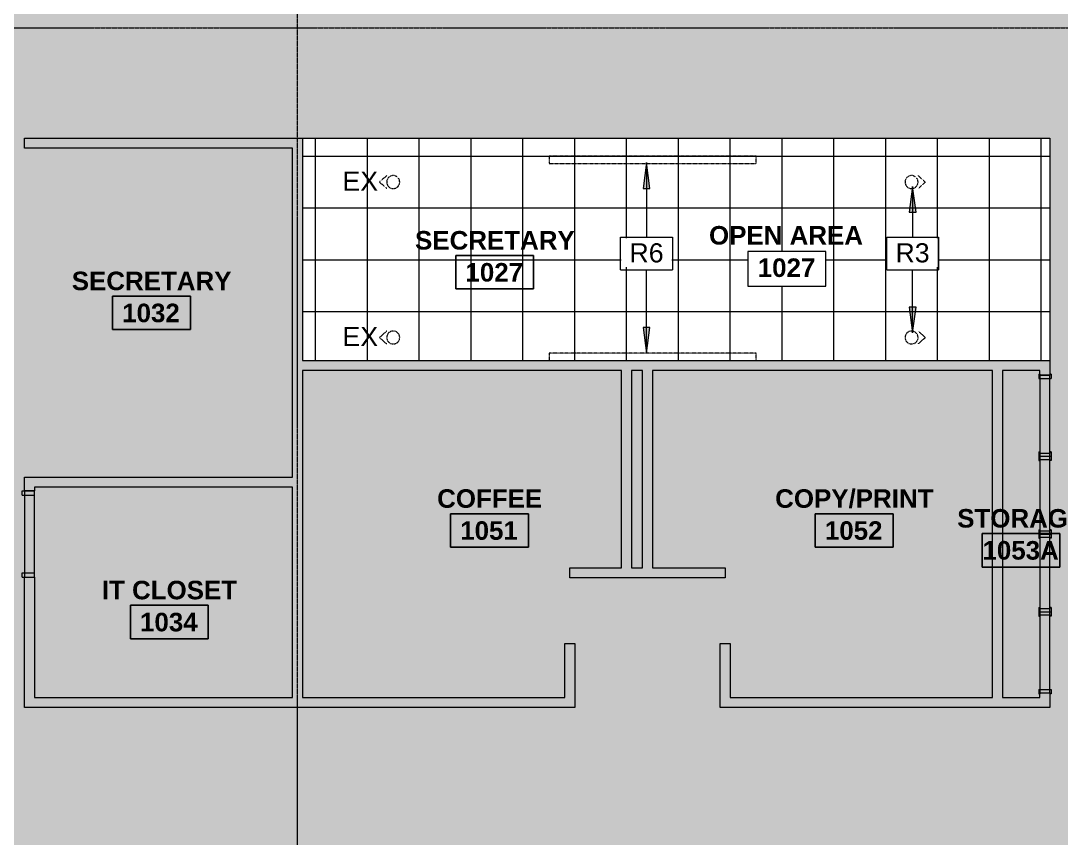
# Model space of a CAD drawing. Header units: inches. Extents: x -203 to 2853, y -968 to 768.
# Drawn here: x 106.6 to 588.3, y 19.4 to 397.9 of the extents above; entities that cross this region are included whole.
import ezdxf

# ---------------------------------------------------------------- set-up
doc = ezdxf.new("R2010")
doc.units = ezdxf.units.IN
doc.header["$MEASUREMENT"] = 0
doc.linetypes.add('Demolished', pattern=[0.1875, 0.125, -0.0625])
doc.linetypes.add('Grid Line 1_2_', pattern=[0.875, 0.5, -0.125, 0.125, -0.125])
for name, color, linetype, lineweight in [('A-ANNO-KEYN', 231, 'Continuous', 9), ('A-AREA-IDEN', 2, 'Continuous', 9), ('A-CLNG', 13, 'Continuous', 13), ('A-CLNG-PATT', 13, 'Continuous', 13), ('A-DETL-GENF', 92, 'Continuous', 9), ('A-DETL-THIN', 151, 'Continuous', 9), ('A-DOOR', 31, 'Continuous', 13), ('A-DOOR-FRAM', 31, 'Continuous', 20), ('A-WALL', 113, 'Continuous', 13), ('A-WALL-PATT', 111, 'Continuous', 13), ('E-LITE-EQPM', 33, 'Continuous', 13), ('E-LITE-EQPM-IDEN', 33, 'Continuous', 9), ('G-ANNO-TEXT', 231, 'Continuous', 9), ('S-GRID', 1, 'Continuous', 9)]:
    doc.layers.add(name, color=color, linetype=linetype, lineweight=lineweight)
doc.styles.add('Arial', font='arial.ttf', dxfattribs={"height": 8.851796})
doc.styles.add('Swis721 Lt BT_B', font='', dxfattribs={"height": 8.583975})
doc.styles.get('Swis721 Lt BT_B').set_extended_font_data('Swis721 Lt BT', bold=True)

# ---------------------------------------------------------------- blocks, each defined once
blk = doc.blocks.new('Single Flush - OTJ_SOLIDFLUSH_ALUM-5493996-LEVEL 10 - DEMO RCP')
at = {"layer": 'A-DOOR-FRAM', "color": 8}
for p, q in [((-20, 3.4375), (-20, -2.3125)), ((-20, 3.4375), (-18, 3.4375)), ((-18, 3.4375), (-18, -2.3125)), ((18.000004, 3.4375), (18.000004, -2.3125)), ((18.000004, 3.4375), (20.000004, 3.4375)), ((20.000004, 3.4375), (20.000004, -2.3125)), ((-20, -2.3125), (-18, -2.3125)), ((18.000004, -2.3125), (20.000004, -2.3125))]:
    blk.add_line(p, q, dxfattribs=at)
blk = doc.blocks.new('Double Flush - Int-F-WDMF-36_ x 84_-5494796-LEVEL 10 - DEMO RCP')
at = {"layer": 'A-DOOR-FRAM', "color": 8}
for p, q in [((-20, 2.8125), (-18, 2.8125)), ((-20, 2.8125), (-20, 2.3125)), ((-20, 2.3125), (-19.5, 2.3125)), ((-19.5, -2.3125), (-19.5, 2.3125)), ((-18, -2.8125), (-18, 2.8125)), ((18.000004, -2.8125), (18.000004, 2.8125)), ((18.000004, 2.8125), (20.000004, 2.8125)), ((19.500004, 2.3125), (20.000004, 2.3125)), ((19.500004, -2.3125), (19.500004, 2.3125)), ((20.000004, 2.8125), (20.000004, 2.3125)), ((-20, -2.3125), (-19.5, -2.3125)), ((-20, -2.8125), (-20, -2.3125)), ((-20, -2.8125), (-18, -2.8125)), ((18.000004, -2.8125), (20.000004, -2.8125)), ((19.500004, -2.3125), (20.000004, -2.3125)), ((20.000004, -2.8125), (20.000004, -2.3125))]:
    blk.add_line(p, q, dxfattribs=at)
blk = doc.blocks.new('L-Recessed Circular - Wall Washer - 6_-5346382-LEVEL 10 - DEMO RCP')
at = {"layer": 'E-LITE-EQPM', "color": 7, "linetype": 'Demolished', "lineweight": 9}
for p in [(-3, -3), (3, -3)]:
    blk.add_line(p, (0, -6.38), dxfattribs=at)
for start, end in [(360, 180), (180, 360)]:
    blk.add_arc((0, 0), 3, start, end, dxfattribs=at)
blk = doc.blocks.new('a-light Accolade D5 - Recessed - Ceiling or Wall - 8_-0_-5087651-LEVEL 10 - DEMO RCP')
at = {"layer": 'E-LITE-EQPM', "color": 7, "linetype": 'Demolished', "lineweight": 9}
for p, q in [((-47.88, -2.33), (-47.88, 1.06)), ((-47.88, 1.06), (47.93, 1.06)), ((47.93, 1.06), (47.93, -2.33)), ((47.93, -2.33), (-47.88, -2.33))]:
    blk.add_line(p, q, dxfattribs=at)
blk = doc.blocks.new('a-light Accolade D5 - Recessed - Ceiling or Wall - 8_-0_-V23-LEVEL 10 - DEMO RCP')
at = {"layer": 'E-LITE-EQPM', "color": 7, "linetype": 'Demolished', "lineweight": 9}
for p, q in [((-47.88, -2.33), (-47.88, 1.06)), ((47.93, 1.06), (47.93, -2.33)), ((47.93, -2.33), (-47.88, -2.33))]:
    blk.add_line(p, q, dxfattribs=at)
blk = doc.blocks.new('Room Tag - Room Name and Number-3379422-LEVEL 10 - DEMO RCP')
at = {"layer": 'A-AREA-IDEN'}
for p, q in [((-0.1881, -0.1636), (-0.1881, -0.0018)), ((-0.1881, -0.0018), (0.1869, -0.0018)), ((0.1869, -0.0018), (-0.1881, -0.0018)), ((-0.1881, -0.0018), (-0.1881, -0.1636)), ((0.1869, -0.0018), (0.1869, -0.1636)), ((0.1869, -0.1636), (0.1869, -0.0018)), ((0.1869, -0.1636), (-0.1881, -0.1636)), ((-0.1881, -0.1636), (0.1869, -0.1636))]:
    blk.add_line(p, q, dxfattribs=at)
blk = doc.blocks.new('Keynote Tag - Keynote Number - Boxed-135510-LEVEL 10 - DEMO RCP')
at = {"layer": 'A-ANNO-KEYN'}
for p, q in [((-0.125, -0.0792), (-0.125, 0.0781)), ((-0.125, 0.0781), (0.125, 0.0781)), ((0.125, 0.0781), (0.125, -0.0792)), ((-0.125, -0.0792), (0.125, -0.0792))]:
    blk.add_line(p, q, dxfattribs=at)

msp = doc.modelspace()

# ---------------------------------------------------------------- hatches: boundary and pattern name
at = {"layer": 'A-ANNO-KEYN'}
for points in [[(396.29, 332.35), (394.71, 320.35), (397.87, 320.35)], [(519.47, 321.26), (517.89, 309.26), (521.05, 309.26)], [(519.47, 253.37), (521.05, 265.37), (517.89, 265.37)], [(396.29, 243.98), (397.87, 255.98), (394.71, 255.98)]]:
    msp.add_hatch(color=256, dxfattribs=at).paths.add_polyline_path(points, flags=0)
at = {"layer": 'A-CLNG-PATT', "linetype": 'Demolished'}
h = msp.add_hatch(dxfattribs=at)
h.set_pattern_fill('FP_5', color=135, style=0, pattern_type=2)
h.set_pattern_definition([(180, (482.983, 287.275), (3e-15, 24), []), (90, (482.983, 287.275), (24, -1e-15), [])])
h.paths.add_polyline_path([(237.61, 240.59), (583.05, 240.59), (583.05, 343.59), (237.05, 343.59), (237.05, 240.59), (237.48, 240.59)], flags=0)
h.paths.add_polyline_path([(278.98, 248.27), (278.21, 248.38), (277.48, 248.68), (276.86, 249.15), (276.39, 249.77), (276.09, 250.5), (275.98, 251.27), (276.09, 252.05), (276.39, 252.77), (276.86, 253.4), (277.48, 253.87), (278.21, 254.17), (278.98, 254.27), (279.76, 254.17), (280.48, 253.87), (281.1, 253.4), (281.58, 252.77), (281.88, 252.05), (281.98, 251.27), (281.88, 250.5), (281.58, 249.77), (281.1, 249.15), (280.48, 248.68), (279.76, 248.38)], flags=0)
h.paths.add_polyline_path([(518.98, 248.27), (518.21, 248.38), (517.48, 248.68), (516.86, 249.15), (516.39, 249.77), (516.09, 250.5), (515.98, 251.27), (516.09, 252.05), (516.39, 252.77), (516.94, 253.45), (517.48, 253.87), (518.21, 254.17), (518.98, 254.27), (519.76, 254.17), (520.48, 253.87), (521.1, 253.4), (521.58, 252.77), (521.88, 252.05), (521.98, 251.27), (521.88, 250.5), (521.58, 249.77), (521.1, 249.15), (520.48, 248.68), (519.76, 248.38)], flags=0)
h.paths.add_polyline_path([(479.22, 275.06), (443.22, 275.06), (443.22, 291.06), (479.22, 291.06)], flags=0)
h.paths.add_polyline_path([(278.98, 320.27), (278.21, 320.38), (277.48, 320.68), (276.86, 321.15), (276.39, 321.77), (276.09, 322.5), (275.98, 323.27), (276.09, 324.05), (276.39, 324.77), (276.86, 325.4), (277.48, 325.87), (278.21, 326.17), (278.98, 326.27), (279.76, 326.17), (280.48, 325.87), (281.1, 325.4), (281.58, 324.77), (281.88, 324.05), (281.98, 323.27), (281.88, 322.5), (281.58, 321.77), (281.1, 321.15), (280.48, 320.68), (279.76, 320.38)], flags=0)
h.paths.add_polyline_path([(518.98, 320.27), (518.21, 320.38), (517.48, 320.68), (516.86, 321.15), (516.39, 321.77), (516.09, 322.5), (515.98, 323.27), (516.09, 324.05), (516.39, 324.77), (516.94, 325.45), (517.48, 325.87), (518.21, 326.17), (518.98, 326.27), (519.76, 326.17), (520.48, 325.87), (521.1, 325.4), (521.58, 324.77), (521.88, 324.05), (521.98, 323.27), (521.88, 322.5), (521.58, 321.77), (521.1, 321.15), (520.48, 320.68), (519.76, 320.38)], flags=0)
at = {"layer": 'A-DETL-GENF'}
h = msp.add_hatch(color=9, dxfattribs=at)
h.paths.add_polyline_path([(660.98, -433.44), (660.98, -433.94), (656.69, -433.94), (656.69, -433.44)], flags=0)
h.paths.add_polyline_path([(131.76, -847.99), (290.55, -780.58), (225.58, -627.57), (209.01, -634.6), (202.64, -619.58), (206.9, -617.78), (211.46, -628.54), (296.14, -592.58), (297.95, -596.84), (229.84, -625.76), (294.8, -778.77), (401.29, -733.56), (336.32, -580.55), (334.77, -581.21), (332.96, -576.95), (428.69, -536.31), (430.5, -540.56), (340.58, -578.74), (405.55, -731.76), (515.31, -685.15), (511.69, -685.15), (511.69, -619.4), (491.89, -619.4), (491.89, -612.4), (492.01, -612.4), (492.01, -532.94), (471.73, -532.94), (471.73, -523.06), (467.32, -524.93), (465.51, -520.68), (471.73, -518.03), (471.73, -508.94), (495.73, -508.94), (495.73, -510.53), (499.51, -510.53), (499.51, -516.53), (499.01, -516.53), (499.01, -612.4), (658.19, -612.4), (718.26, -586.9), (718.26, -516.53), (539.51, -516.53), (539.51, -510.53), (555.67, -510.53), (555.67, -394.75), (560.67, -394.75), (560.67, -437.31), (560.17, -437.31), (560.17, -441.94), (560.67, -441.94), (560.67, -498.09), (619.48, -498.09), (619.48, -477.94), (626.48, -477.94), (626.48, -500.46), (758.11, -500.46), (758.11, -433.94), (754.23, -433.94), (754.23, -433.44), (758.11, -433.44), (758.11, -376.94), (697.48, -376.94), (697.48, -433.44), (721.73, -433.44), (721.73, -433.94), (693.48, -433.94), (693.48, -433.44), (696.98, -433.43), (696.98, -376.94), (661.48, -376.94), (661.48, -433.44), (660.98, -433.44), (660.98, -376.94), (625.46, -376.94), (625.46, -433.44), (624.19, -433.44), (624.19, -433.94), (625.46, -433.94), (625.46, -441.94), (600.17, -441.94), (600.17, -437.31), (620.83, -437.31), (620.83, -304.37), (601.17, -304.37), (601.17, -299.75), (634.61, -299.75), (634.61, -356.95), (665.48, -356.95), (665.48, -344.95), (665.98, -344.95), (665.98, -356.95), (696.98, -356.95), (696.98, -299.95), (699.23, -299.95), (699.23, -300.45), (697.48, -300.45), (697.48, -356.95), (733.48, -356.95), (733.48, -300.45), (731.73, -300.45), (731.73, -299.95), (757.71, -299.95), (757.71, -300.45), (733.98, -300.45), (733.98, -356.95), (794.21, -356.95), (794.21, -300.45), (790.21, -300.45), (790.21, -299.95), (794.21, -299.95), (794.21, -230.99), (634.98, -230.99), (634.98, -254.99), (560.67, -254.98), (560.67, -299.75), (561.17, -299.75), (561.17, -304.37), (560.67, -304.37), (560.67, -346.75), (555.67, -346.75), (555.67, -249.98), (575.84, -249.98), (575.84, -200.84), (587.09, -200.84), (587.09, -243.74), (630.36, -243.74), (630.36, -224.99), (674.86, -224.99), (674.86, -160.84), (555.74, -160.84), (555.74, 0.66), (596.73, 0.66), (596.73, -16.34), (638.73, -16.34), (638.73, 0.66), (700.73, 0.66), (700.73, -16.34), (742.73, -16.34), (742.73, 0.66), (804.73, 0.66), (804.73, -16.34), (846.73, -16.34), (846.73, 0.66), (908.73, 0.66), (908.73, -16.34), (950.73, -16.34), (950.73, 0.66), (993.73, 0.66), (993.73, -121.74), (988.73, -121.74), (988.73, -121.34), (980.11, -121.34), (980.11, -122.59), (769.74, -122.59), (769.74, -217.72), (962.61, -217.72), (962.61, -199.94), (988.73, -199.94), (988.73, -161.74), (993.73, -161.74), (993.73, -227.33), (967.61, -227.33), (967.61, -227.44), (962.61, -227.44), (962.61, -224.72), (800.21, -224.72), (800.21, -303.86), (962.61, -303.86), (962.61, -267.44), (967.61, -267.44), (967.61, -426.91), (1012.73, -426.91), (1012.73, -431.54), (967.61, -431.54), (967.61, -457.44), (946.48, -457.44), (946.48, -308.86), (800.21, -308.86), (800.21, -362.95), (764.11, -362.95), (764.11, -516.53), (744.73, -516.53), (744.73, -520.1), (942.73, -520.1), (942.73, -524.65), (1492.42, -524.65), (1492.42, -327.97), (1377.05, -327.97), (1377.05, -349.65), (1369.05, -349.65), (1369.05, -82.65), (1372.42, -82.65), (1372.42, -36.97), (1360.73, -36.97), (1360.73, -32.34), (1369.05, -32.34), (1369.05, 0.66), (1377.05, 0.66), (1377.05, -3.97), (1492.42, -3.97), (1492.42, -323.34), (1497.05, -323.34), (1497.05, -372.91), (1498.73, -372.91), (1498.73, -377.54), (1497.05, -377.54), (1497.05, -524.65), (1723.7, -524.65), (1723.7, -257.17), (1557.05, -257.17), (1557.05, -261.86), (1552.42, -261.86), (1552.42, -247.86), (1557.05, -247.86), (1557.05, -252.54), (1723.7, -252.54), (1723.7, -137.33), (1557.05, -137.33), (1557.05, -207.86), (1552.42, -207.86), (1552.42, -70.86), (1557.05, -70.86), (1557.05, -132.71), (1723.7, -132.71), (1723.7, -17.58), (1582.73, -17.58), (1582.73, -29.34), (1557.05, -29.34), (1557.05, -30.86), (1552.42, -30.86), (1552.42, 61.14), (1557.05, 61.14), (1557.05, -1.34), (1582.73, -1.34), (1582.73, -12.96), (1723.7, -12.96), (1723.7, 102.67), (1557.05, 102.67), (1557.05, 101.14), (1552.42, 101.14), (1552.42, 109.14), (1557.05, 109.14), (1557.05, 107.29), (1723.7, 107.29), (1723.7, 222.67), (1557.05, 222.67), (1557.05, 149.14), (1552.42, 149.14), (1552.42, 228.98), (1557.05, 228.98), (1557.05, 227.29), (1723.7, 227.29), (1723.7, 284.95), (1723.3, 284.95), (1723.3, 338.96), (1557.05, 338.96), (1557.05, 268.98), (1552.42, 268.98), (1552.42, 343.59), (1723.3, 343.59), (1723.3, 351.59), (1732.42, 351.59), (1732.42, 355.59), (1737.05, 355.59), (1737.05, 351.59), (1910.23, 351.59), (1910.23, 580.43), (1737.05, 580.43), (1737.05, 395.59), (1732.42, 395.59), (1732.42, 418.96), (1666.05, 418.96), (1666.05, 402.34), (1598.73, 402.34), (1598.73, 406.96), (1661.42, 406.96), (1661.42, 423.59), (1732.42, 423.59), (1732.42, 580.43), (1377.05, 580.43), (1377.05, 406.96), (1378.73, 406.96), (1378.73, 402.34), (1298.73, 402.34), (1298.73, 406.96), (1372.42, 406.96), (1372.42, 580.43), (1077.05, 580.43), (1077.05, 406.96), (1210.73, 406.96), (1210.73, 402.34), (1077.05, 402.34), (1077.05, 82.27), (1072.42, 82.27), (1072.42, 103.96), (1071.73, 103.96), (1071.73, 108.59), (1072.42, 108.59), (1072.42, 580.43), (777.05, 580.43), (777.05, 558.51), (772.42, 558.51), (772.42, 580.43), (417.05, 580.43), (417.05, 406.96), (418.71, 406.96), (418.71, 402.34), (410.71, 402.34), (410.71, 406.96), (412.42, 406.96), (412.42, 580.43), (237.05, 580.43), (237.05, 577.15), (246.73, 577.15), (246.73, 553.15), (237.05, 553.15), (237.05, 406.96), (238.73, 406.96), (238.73, 402.34), (230.73, 402.34), (230.73, 406.96), (232.42, 406.96), (232.42, 553.15), (222.73, 553.15), (222.73, 577.15), (232.42, 577.15), (232.42, 580.43), (-120.35, 580.43), (-120.35, 406.96), (52.42, 406.96), (52.42, 423.59), (59.67, 423.59), (59.67, 418.96), (57.05, 418.96), (57.05, 328.65), (52.42, 328.65), (52.42, 402.34), (-120.35, 402.34), (-120.35, 286.96), (52.42, 286.96), (52.42, 288.65), (57.05, 288.65), (57.05, 280.65), (52.42, 280.65), (52.42, 282.34), (-120.35, 282.34), (-120.35, 166.96), (52.42, 166.96), (52.42, 240.65), (57.05, 240.65), (57.05, 160.65), (52.42, 160.65), (52.42, 162.34), (-120.35, 162.34), (-120.35, 0.55), (-80.76, 0.55), (-80.76, -13.04), (52.42, -13.04), (52.42, 120.65), (57.05, 120.65), (57.05, -19.35), (52.42, -19.35), (52.42, -17.66), (-80.76, -17.66), (-80.76, -30.95), (-120.35, -30.95), (-120.35, -193.04), (52.42, -193.04), (52.42, -59.35), (57.05, -59.35), (57.05, -218.77), (71.25, -252.22), (66.99, -254.03), (52.42, -219.71), (52.42, -197.66), (-120.35, -197.66), (-120.35, -254.17), (-75.11, -360.73), (83.67, -293.32), (82.62, -290.84), (86.88, -289.04), (141.98, -418.82), (137.73, -420.63), (85.48, -297.58), (-73.3, -364.99), (-4.77, -526.42), (-2.44, -525.43), (-6.07, -516.89), (16.02, -507.51), (19.65, -516.05), (154.02, -459), (153.36, -457.45), (157.61, -455.64), (160.74, -463.01), (156.48, -464.81), (155.82, -463.26), (21.46, -520.31), (25.4, -529.6), (3.31, -538.98), (-0.64, -529.69), (-2.96, -530.67), (42.33, -637.33), (201.11, -569.92), (172.12, -501.63), (176.37, -499.83), (207.17, -572.37), (190.6, -579.41), (191.26, -580.96), (187.01, -582.77), (186.35, -581.21), (44.13, -641.59), (122.76, -826.78)], flags=0)
h.paths.add_polyline_path([(225.76, -805.76), (216.38, -783.67), (238.47, -774.29), (247.85, -796.38), (237.61, -800.73)], flags=0)
h.paths.add_polyline_path([(446.67, -711.97), (437.29, -689.88), (459.38, -680.5), (468.76, -702.59), (455.33, -708.29)], flags=0)
h.paths.add_polyline_path([(516.31, -684.73), (892.28, -525.1), (744.73, -525.1), (744.73, -532.94), (725.26, -532.94), (725.26, -561.42), (744.73, -561.42), (744.73, -585.42), (725.26, -585.42), (725.26, -591.53), (659.62, -619.4), (590.81, -619.4), (590.81, -647.06), (516.73, -647.06), (516.73, -643.56), (587.31, -643.56), (587.31, -619.4), (516.31, -619.4), (516.31, -647.06)], flags=0)
h.paths.add_polyline_path([(263.4, -548.5), (261.59, -544.24), (291.35, -531.61), (277.14, -498.12), (247.38, -510.76), (245.57, -506.5), (352.39, -461.15), (223.35, -157.22), (122.76, -207.49), (115.71, -190.88), (115.71, -31.65), (108.25, -31.65), (108.25, 0.75), (112.87, 0.75), (112.87, -27.03), (206.42, -27.03), (206.42, 0.59), (264.73, 0.59), (264.73, -4.04), (263.05, -4.04), (263.05, -31.65), (237.61, -31.65), (237.61, -149.24), (370.42, -149.24), (370.42, -4.04), (304.73, -4.04), (304.73, 0.59), (498.05, 0.59), (498.05, -98.13), (493.42, -98.13), (493.42, -4.04), (375.05, -4.04), (375.05, -149.24), (493.42, -149.24), (493.42, -138.13), (498.05, -138.13), (498.05, -157.13), (493.42, -157.13), (493.42, -153.87), (432.05, -153.87), (432.05, -196.81), (493.42, -196.81), (493.42, -196.13), (498.05, -196.13), (498.05, -296.13), (493.42, -296.13), (493.42, -229.44), (466.42, -229.44), (466.42, -201.44), (306.4, -201.44), (306.4, -153.87), (237.61, -153.87), (237.61, -178.97), (305.05, -337.81), (493.42, -337.81), (493.42, -336.13), (498.05, -336.13), (498.05, -448.88), (416.5, -483.5), (414.7, -479.24), (493.42, -445.81), (493.42, -342.44), (307.01, -342.44), (372.67, -497.08), (377.88, -494.87), (379.69, -499.13), (370.22, -503.15), (358.5, -475.53), (285.69, -506.44), (297.42, -534.06), (275.03, -543.56)], flags=0)
h.paths.add_polyline_path([(259.11, -532.49), (249.74, -510.4), (271.83, -501.02), (281.21, -523.11), (261.59, -531.44)], flags=0)
h.paths.add_polyline_path([(1566.73, -523.31), (1542.73, -523.31), (1542.73, -499.31), (1566.73, -499.31)], flags=0)
h.paths.add_polyline_path([(1243.36, -523.31), (1242.73, -523.31), (1242.73, -499.31), (1266.73, -499.31), (1266.73, -523.31), (1266.09, -523.31)], flags=0)
h.paths.add_polyline_path([(967.94, -523.31), (943.94, -523.31), (943.94, -499.31), (967.94, -499.31)], flags=0)
h.paths.add_polyline_path([(758.11, -510.53), (758.11, -505.09), (560.67, -505.09), (560.67, -510.53), (720.73, -510.53), (720.73, -508.94), (744.73, -508.94), (744.73, -510.53), (751.63, -510.53)], flags=0)
h.paths.add_polyline_path([(283.88, -502.19), (356.69, -471.28), (354.2, -465.41), (281.39, -496.32), (282.16, -498.12)], flags=0)
h.paths.add_polyline_path([(960.43, -452.44), (962.61, -452.44), (962.61, -308.86), (951.48, -308.86), (951.48, -452.44)], flags=0)
h.paths.add_polyline_path([(1059.05, -445.65), (1054.42, -445.65), (1054.42, -431.54), (1052.73, -431.54), (1052.73, -426.91), (1054.42, -426.91), (1054.42, 0.66), (1107.05, 0.66), (1107.05, -3.97), (1104.86, -3.97), (1104.86, -32.34), (1224.24, -32.34), (1224.24, -3.97), (1222.05, -3.97), (1222.05, 0.66), (1280.86, 0.66), (1280.86, -32.34), (1320.73, -32.34), (1320.73, -36.97), (1059.05, -36.97), (1059.05, -431.54)], flags=0)
h.paths.add_polyline_path([(1566.73, -377.54), (1538.73, -377.54), (1538.73, -372.91), (1552.42, -372.91), (1552.42, -301.86), (1557.05, -301.86), (1557.05, -372.91), (1723.3, -372.91), (1723.3, -377.54), (1658.35, -377.54)], flags=0)
h.paths.add_polyline_path([(660.98, -370.94), (758.11, -370.94), (758.11, -362.95), (625.46, -362.95), (625.46, -370.94), (626.09, -370.94)], flags=0)
h.paths.add_polyline_path([(631.11, -356.95), (631.11, -304.37), (625.46, -304.37), (625.46, -356.95)], flags=0)
h.paths.add_polyline_path([(739.49, -224.99), (766.24, -224.99), (766.24, -205.94), (679.48, -205.94), (679.48, -224.99), (682.19, -224.99)], flags=0)
h.paths.add_polyline_path([(769.74, -224.99), (794.21, -224.99), (794.21, -224.72), (769.74, -224.72)], flags=0)
h.paths.add_polyline_path([(471.73, -224.81), (471.73, -201.44), (471.05, -201.44), (471.05, -224.81)], flags=0)
h.paths.add_polyline_path([(968.13, -222.33), (968.13, -204.94), (967.61, -204.94), (967.61, -222.33)], flags=0)
h.paths.add_polyline_path([(679.48, -201.31), (766.24, -201.31), (766.24, -119.34), (679.48, -119.34), (679.48, -160.84)], flags=0)
h.paths.add_polyline_path([(319.39, -196.81), (427.42, -196.81), (427.42, -153.87), (311.03, -153.87), (311.03, -196.81)], flags=0)
h.paths.add_polyline_path([(232.98, -168.07), (232.98, -157.44), (229.16, -159.07), (230.44, -162.08)], flags=0)
h.paths.add_polyline_path([(668.23, -146.84), (668.23, -111.34), (771.73, -111.34), (771.73, -24.34), (569.74, -24.34), (569.74, -146.84), (584.67, -146.84)], flags=0)
h.paths.add_polyline_path([(776.36, -111.34), (979.73, -111.34), (979.73, -24.34), (776.36, -24.34), (776.36, -92.83)], flags=0)
h.paths.add_polyline_path([(1228.86, -32.34), (1276.24, -32.34), (1276.24, -3.97), (1268.73, -3.97), (1268.73, -29.34), (1240.73, -29.34), (1240.73, -3.97), (1228.86, -3.97), (1228.86, -29.34)], flags=0)
h.paths.add_polyline_path([(1100.24, -32.34), (1100.24, -3.97), (1059.05, -3.97), (1059.05, -32.34), (1087.42, -32.34)], flags=0)
h.paths.add_polyline_path([(-93.75, -27.45), (-84.26, -27.45), (-84.26, -27.34), (-117.75, -27.34), (-117.75, -17.66), (-120.35, -17.66), (-120.35, -27.45), (-117.75, -27.45)], flags=0)
h.paths.add_polyline_path([(248.73, -27.03), (258.42, -27.03), (258.42, -4.04), (248.73, -4.04), (248.73, -19.18)], flags=0)
h.paths.add_polyline_path([(211.05, -27.03), (220.73, -27.03), (220.73, -4.04), (211.05, -4.04)], flags=0)
h.paths.add_polyline_path([(-117.75, -13.04), (-117.75, -2.95), (-120.35, -2.95), (-120.35, -13.04)], flags=0)
h.paths.add_polyline_path([(807.05, 78.27), (802.42, 78.27), (802.42, 94.02), (777.05, 94.02), (777.05, 82.27), (772.42, 82.27), (772.39, 107.15), (726.05, 107.15), (726.05, 111.77), (725.8, 111.77), (725.8, 294.15), (726.05, 294.15), (726.05, 307.59), (772.42, 307.59), (772.42, 518.51), (777.05, 518.51), (777.05, 94.52), (802.42, 94.52), (802.42, 108.59), (807.05, 108.59), (807.05, 84.59), (994.42, 84.59), (994.42, 108.59), (999.73, 108.59), (999.73, 103.96), (999.05, 103.96), (999.05, 79.96), (807.05, 79.96)], flags=0)
h.paths.add_polyline_path([(1163.05, 79.96), (1134.73, 79.96), (1134.73, 84.59), (1158.42, 84.59), (1158.42, 191.96), (1132.42, 191.96), (1132.42, 343.59), (1137.05, 343.59), (1137.05, 222.59), (1377.05, 222.59), (1377.05, 339.84), (1496.61, 339.84), (1496.61, 186.59), (1497.05, 186.59), (1497.05, 180.27), (1492.42, 180.27), (1492.42, 181.96), (1377.05, 181.96), (1377.05, 84.59), (1492.42, 84.59), (1492.42, 140.27), (1497.05, 140.27), (1497.05, 79.96), (1262.24, 79.96), (1262.24, 109.59), (1266.86, 109.59), (1266.86, 84.59), (1363.42, 84.59), (1363.42, 182.84), (1338.73, 182.84), (1338.73, 186.59), (1372.42, 186.59), (1372.42, 217.96), (1266.73, 217.96), (1266.73, 193.59), (1262.11, 193.59), (1262.11, 217.96), (1163.05, 217.96), (1163.05, 109.59), (1186.8, 109.59), (1186.8, 104.96), (1185.36, 104.96), (1185.36, 84.59), (1226.24, 84.59), (1226.24, 104.96), (1225.8, 104.96), (1225.8, 109.59), (1230.86, 109.59), (1230.86, 79.96), (1180.74, 79.96)], flags=0)
h.paths.add_polyline_path([(237.61, 79.96), (108.25, 79.96), (108.25, 140.27), (112.87, 140.27), (112.87, 84.59), (232.42, 84.59), (232.42, 181.96), (112.87, 181.96), (112.87, 180.27), (108.25, 180.27), (108.25, 186.59), (232.42, 186.59), (232.42, 338.96), (108.25, 338.96), (108.25, 343.59), (583.05, 343.59), (583.05, 233.77), (578.42, 233.77), (578.42, 235.96), (561.05, 235.96), (561.05, 84.59), (578.42, 84.59), (578.42, 86.77), (583.05, 86.77), (583.05, 79.96), (430.42, 79.96), (430.42, 109.59), (435.05, 109.59), (435.05, 84.59), (556.42, 84.59), (556.42, 235.96), (399.05, 235.96), (399.05, 144.59), (432.73, 144.59), (432.73, 139.96), (360.73, 139.96), (360.73, 144.59), (384.73, 144.59), (384.73, 235.96), (237.05, 235.96), (237.05, 84.59), (358.42, 84.59), (358.42, 109.59), (363.05, 109.59), (363.05, 79.96), (275.03, 79.96)], flags=0)
h.paths.add_polyline_path([(1164.45, 84.59), (1180.74, 84.59), (1180.74, 104.96), (1163.05, 104.96), (1163.05, 84.59)], flags=0)
h.paths.add_polyline_path([(1372.42, 84.59), (1372.42, 182.84), (1368.05, 182.84), (1368.05, 84.59)], flags=0)
h.paths.add_polyline_path([(662.54, 107.15), (648.73, 107.15), (648.73, 294.15), (665.3, 294.15), (665.3, 289.52), (667.05, 289.52), (667.05, 107.15), (665.3, 107.15)], flags=0)
h.paths.add_polyline_path([(730.67, 111.77), (769.11, 111.77), (769.11, 289.52), (730.67, 289.52), (730.67, 165.44)], flags=0)
h.paths.add_polyline_path([(653.36, 111.77), (661.8, 111.77), (661.8, 135.77), (662.42, 135.77), (662.42, 289.52), (653.36, 289.52), (653.36, 174.21)], flags=0)
h.paths.add_polyline_path([(389.36, 144.59), (394.42, 144.59), (394.42, 235.96), (389.36, 235.96), (389.36, 145.48)], flags=0)
h.paths.add_polyline_path([(1158.42, 196.59), (1158.42, 217.96), (1137.05, 217.96), (1137.05, 196.59), (1158.16, 196.59)], flags=0)
h.paths.add_polyline_path([(730.67, 294.15), (772.42, 294.15), (772.42, 302.96), (730.67, 302.96), (730.67, 299.43)], flags=0)
h.paths.add_polyline_path([(1513.6, 402.34), (1418.73, 402.34), (1418.73, 406.96), (1552.42, 406.96), (1552.42, 548.65), (1557.05, 548.65), (1557.05, 406.96), (1558.73, 406.96), (1558.73, 402.34), (1515.55, 402.34)], flags=0)
h.paths.add_polyline_path([(1258.73, 402.34), (1250.73, 402.34), (1250.73, 406.96), (1252.42, 406.96), (1252.42, 548.65), (1257.05, 548.65), (1257.05, 406.96), (1258.73, 406.96)], flags=0)
h.paths.add_polyline_path([(623.67, 402.34), (458.71, 402.34), (458.71, 406.96), (607.42, 406.96), (607.42, 548.65), (612.05, 548.65), (612.05, 406.96), (623.67, 406.96)], flags=0)
h.paths.add_polyline_path([(278.98, 402.34), (278.73, 402.34), (278.73, 406.96), (370.71, 406.96), (370.71, 402.34), (279.76, 402.34)], flags=0)
h.paths.add_polyline_path([(128.29, 402.34), (101.36, 402.34), (101.36, 418.96), (99.67, 418.96), (99.67, 423.59), (101.36, 423.59), (101.36, 548.65), (105.98, 548.65), (105.98, 406.96), (190.73, 406.96), (190.73, 402.34), (131.09, 402.34)], flags=0)
h.paths.add_polyline_path([(1542.73, 514.85), (1542.73, 577.15), (1566.73, 577.15), (1566.73, 553.15), (1542.73, 553.15)], flags=0)
h.paths.add_polyline_path([(1266.73, 553.15), (1242.73, 553.15), (1242.73, 577.15), (1266.73, 577.15)], flags=0)
h.paths.add_polyline_path([(957.05, 553.15), (942.73, 553.15), (942.73, 577.15), (966.73, 577.15), (966.73, 553.15)], flags=0)
h.paths.add_polyline_path([(607.42, 553.15), (596.73, 553.15), (596.73, 577.15), (620.73, 577.15), (620.73, 553.15), (612.05, 553.15)], flags=0)
h.paths.add_polyline_path([(-34.62, 553.15), (-39.27, 553.15), (-39.27, 577.15), (-15.27, 577.15), (-15.27, 553.15)], flags=0)
at = {"layer": 'A-WALL-PATT', "lineweight": 9}
for points in [[(232.42, 338.96), (232.42, 343.59), (108.25, 343.59), (108.25, 338.96), (120.21, 338.96)], [(237.05, 84.59), (237.05, 343.59), (232.42, 343.59), (232.42, 84.59)], [(237.05, 235.96), (583.05, 235.96), (583.05, 240.59), (237.05, 240.59)], [(384.73, 144.59), (389.36, 144.59), (389.36, 235.96), (384.73, 235.96), (384.73, 188.67)], [(394.42, 144.59), (399.05, 144.59), (399.05, 235.96), (394.42, 235.96), (394.42, 188.67)], [(556.42, 84.59), (561.05, 84.59), (561.05, 235.96), (556.42, 235.96), (556.42, 188.67)], [(108.25, 181.96), (232.42, 181.96), (232.42, 186.59), (108.25, 186.59)], [(432.73, 139.96), (432.73, 144.59), (360.73, 144.59), (360.73, 139.96), (430.42, 139.96)], [(358.42, 79.96), (363.05, 79.96), (363.05, 109.59), (358.42, 109.59), (358.42, 84.59)], [(432.73, 84.59), (435.05, 84.59), (435.05, 109.59), (430.42, 109.59), (430.42, 84.59)], [(275.03, 79.96), (358.42, 79.96), (358.42, 84.59), (108.25, 84.59), (108.25, 79.96), (237.05, 79.96)], [(561.05, 79.96), (578.42, 79.96), (578.42, 84.59), (430.42, 84.59), (430.42, 79.96), (556.42, 79.96)]]:
    msp.add_hatch(color=7, dxfattribs=at).paths.add_polyline_path(points, flags=0)
h = msp.add_hatch(color=7, dxfattribs=at)
h.paths.add_polyline_path([(583.05, 79.96), (583.05, 86.77), (578.42, 86.77), (578.42, 79.96)], flags=0)
h.paths.add_polyline_path([(578.42, 233.77), (583.05, 233.77), (583.05, 235.96), (578.42, 235.96)], flags=0)
h = msp.add_hatch(color=7, dxfattribs=at)
h.paths.add_polyline_path([(112.87, 84.59), (112.87, 140.27), (108.25, 140.27), (108.25, 84.59)], flags=0)
h.paths.add_polyline_path([(108.25, 180.27), (112.87, 180.27), (112.87, 181.96), (108.25, 181.96)], flags=0)

# ---------------------------------------------------------------- linework, layer by layer
at = {"layer": 'A-ANNO-KEYN'}
for p, q in [((396.29, 332.35), (394.71, 320.35)), ((397.87, 320.35), (396.29, 332.35)), ((396.29, 332.35), (396.29, 297.71)), ((394.71, 320.35), (397.87, 320.35)), ((519.47, 321.26), (517.89, 309.26)), ((521.05, 309.26), (519.47, 321.26)), ((519.47, 321.26), (519.47, 297.71)), ((517.89, 309.26), (521.05, 309.26)), ((521.05, 265.37), (517.89, 265.37)), ((517.89, 265.37), (519.47, 253.37)), ((519.47, 253.37), (521.05, 265.37)), ((397.87, 255.98), (394.71, 255.98)), ((394.71, 255.98), (396.29, 243.98)), ((396.29, 243.98), (397.87, 255.98))]:
    msp.add_line(p, q, dxfattribs=at)
at = {"layer": 'A-CLNG', "color": 7, "linetype": 'Demolished', "lineweight": 9}
for p, q in [((237.05, 343.59), (583.05, 343.59)), ((583.05, 343.59), (583.05, 240.59))]:
    msp.add_line(p, q, dxfattribs=at)
for centre, start, end in [((278.98, 323.27), 90, 270), ((278.98, 323.27), 270, 90), ((278.98, 251.27), 90, 270), ((278.98, 251.27), 270, 90)]:
    msp.add_arc(centre, 3, start, end, dxfattribs=at)
at = {"layer": 'A-DETL-THIN'}
for p, q in [((237.05, 343.59), (583.05, 343.59)), ((583.05, 343.59), (583.05, 240.59)), ((479.22, 291.06), (443.22, 291.06)), ((443.22, 291.06), (443.22, 275.06)), ((479.22, 275.06), (479.22, 291.06)), ((443.22, 275.06), (479.22, 275.06))]:
    msp.add_line(p, q, dxfattribs=at)
at = {"layer": 'A-WALL', "color": 8, "lineweight": 20}
for p, q in [((108.25, 343.59), (237.05, 343.59)), ((108.25, 338.96), (108.25, 343.59)), ((237.05, 343.59), (237.05, 240.59)), ((232.42, 338.96), (108.25, 338.96)), ((232.42, 186.59), (232.42, 338.96)), ((237.05, 240.59), (583.05, 240.59)), ((583.05, 240.59), (583.05, 233.77)), ((237.05, 235.96), (237.05, 84.59)), ((384.73, 235.96), (237.05, 235.96)), ((384.73, 144.59), (384.73, 235.96)), ((394.42, 235.96), (389.36, 235.96)), ((389.36, 235.96), (389.36, 144.59)), ((394.42, 144.59), (394.42, 235.96)), ((556.42, 235.96), (399.05, 235.96)), ((399.05, 235.96), (399.05, 144.59)), ((556.42, 84.59), (556.42, 235.96)), ((561.05, 235.96), (561.05, 84.59)), ((578.42, 235.96), (561.05, 235.96)), ((578.42, 233.77), (578.42, 235.96)), ((583.05, 233.77), (578.42, 233.77)), ((108.25, 180.27), (108.25, 186.59)), ((108.25, 186.59), (232.42, 186.59)), ((112.87, 180.27), (108.25, 180.27)), ((112.87, 181.96), (112.87, 180.27)), ((232.42, 181.96), (112.87, 181.96)), ((232.42, 84.59), (232.42, 181.96)), ((360.73, 144.59), (384.73, 144.59)), ((360.73, 139.96), (360.73, 144.59)), ((389.36, 144.59), (394.42, 144.59)), ((399.05, 144.59), (432.73, 144.59)), ((432.73, 144.59), (432.73, 139.96)), ((108.25, 79.96), (108.25, 140.27)), ((108.25, 140.27), (112.87, 140.27)), ((112.87, 140.27), (112.87, 84.59)), ((432.73, 139.96), (360.73, 139.96)), ((358.42, 84.59), (358.42, 109.59)), ((358.42, 109.59), (363.05, 109.59)), ((363.05, 109.59), (363.05, 79.96)), ((430.42, 79.96), (430.42, 109.59)), ((430.42, 109.59), (435.05, 109.59)), ((435.05, 109.59), (435.05, 84.59)), ((578.42, 84.59), (578.42, 86.77)), ((578.42, 86.77), (583.05, 86.77)), ((583.05, 86.77), (583.05, 79.96)), ((112.87, 84.59), (232.42, 84.59)), ((237.05, 84.59), (358.42, 84.59)), ((435.05, 84.59), (556.42, 84.59)), ((561.05, 84.59), (578.42, 84.59)), ((363.05, 79.96), (108.25, 79.96)), ((583.05, 79.96), (430.42, 79.96))]:
    msp.add_line(p, q, dxfattribs=at)
at = {"layer": 'A-WALL', "color": 55, "lineweight": 9}
for p, q in [((578.42, 233.77), (578.42, 86.77)), ((583.05, 86.77), (583.05, 233.77)), ((108.25, 180.27), (108.25, 140.27)), ((112.87, 140.27), (112.87, 180.27))]:
    msp.add_line(p, q, dxfattribs=at)
at = {"layer": 'S-GRID', "linetype": 'Grid Line 1_2_'}
for p, q in [((234.73, -968.26), (234.73, 744.46)), ((-203.03, 394.69), (2046, 394.69))]:
    msp.add_line(p, q, dxfattribs=at)

# ---------------------------------------------------------------- block references
at = {"layer": 'A-ANNO-KEYN', "xscale": 95.99999999999994, "yscale": 95.99999999999994, "zscale": 95.99999999999994}
for p in [(396.29, 290.21), (519.47, 290.21)]:
    msp.add_blockref('Keynote Tag - Keynote Number - Boxed-135510-LEVEL 10 - DEMO RCP', p, dxfattribs=at)
at = {"layer": 'A-AREA-IDEN', "xscale": 95.99999999999994, "yscale": 95.99999999999994, "zscale": 95.99999999999994}
for p in [(326.05, 289.45), (167.11, 270.64), (323.62, 169.85), (492.46, 169.85), (569.75, 160.69), (175.37, 127.47)]:
    msp.add_blockref('Room Tag - Room Name and Number-3379422-LEVEL 10 - DEMO RCP', p, dxfattribs=at)
at = {"layer": 'A-DOOR', "color": 135}
for name, p, rotation in [('Double Flush - Int-F-WDMF-36_ x 84_-5494796-LEVEL 10 - DEMO RCP', (580.73, 214.27), 269.9999999999999), ('Double Flush - Int-F-WDMF-36_ x 84_-5494796-LEVEL 10 - DEMO RCP', (580.73, 178.27), 269.9999999999999), ('Single Flush - OTJ_SOLIDFLUSH_ALUM-5493996-LEVEL 10 - DEMO RCP', (110.56, 160.27), 89.99999999999991), ('Double Flush - Int-F-WDMF-36_ x 84_-5494796-LEVEL 10 - DEMO RCP', (580.73, 142.27), 269.9999999999999), ('Double Flush - Int-F-WDMF-36_ x 84_-5494796-LEVEL 10 - DEMO RCP', (580.73, 106.27), 269.9999999999999)]:
    msp.add_blockref(name, p, dxfattribs=dict(at, rotation=rotation))
at = {"layer": 'E-LITE-EQPM', "color": 7, "linetype": 'Demolished', "lineweight": 9, "extrusion": (0, 0, -1), "rotation": 180}
for name, p in [('a-light Accolade D5 - Recessed - Ceiling or Wall - 8_-0_-5087651-LEVEL 10 - DEMO RCP', (-399.06, 332.94)), ('a-light Accolade D5 - Recessed - Ceiling or Wall - 8_-0_-V23-LEVEL 10 - DEMO RCP', (-399.06, 241.64))]:
    msp.add_blockref(name, p, dxfattribs=at)
at = {"layer": 'E-LITE-EQPM', "color": 7, "linetype": 'Demolished', "lineweight": 9}
for p, rotation in [((278.98, 323.27), 269.9999999999997), ((518.98, 323.27), 89.99999999999991), ((278.98, 251.27), 269.9999999999997), ((518.98, 251.27), 89.99999999999991)]:
    msp.add_blockref('L-Recessed Circular - Wall Washer - 6_-5346382-LEVEL 10 - DEMO RCP', p, dxfattribs=dict(at, rotation=rotation))

# ---------------------------------------------------------------- texts
at = {"layer": 'A-AREA-IDEN', "char_height": 8.584, "attachment_point": 2, "line_spacing_factor": 0.998538, "style": 'Swis721 Lt BT_B'}
for s, insert, width in [('SECRETARY', (326.06, 300.59), 79.488), ('1027', (325.77, 285.76), 30.672), ('SECRETARY', (167.12, 281.78), 79.488), ('1032', (166.83, 266.95), 30.672), ('COFFEE', (323.63, 180.99), 54.864), ('COPY/PRINT', (492.47, 180.99), 81.324), ('STORAGE', (569.76, 171.83), 65.016), ('1051', (323.34, 166.17), 30.672), ('1052', (492.18, 166.17), 30.672), ('1053A', (569.47, 157), 39.528), ('IT CLOSET', (175.38, 138.61), 68.688), ('1034', (175.09, 123.78), 30.672)]:
    msp.add_mtext(s, dxfattribs=dict(at, insert=insert, width=width))
at = {"layer": 'E-LITE-EQPM-IDEN', "char_height": 8.852, "width": 19.656, "attachment_point": 2, "line_spacing_factor": 0.938532, "style": 'Arial'}
for insert in [(263.73, 328.12), (263.73, 256.12)]:
    msp.add_mtext('EX', dxfattribs=dict(at, insert=insert))
at = {"layer": 'G-ANNO-TEXT', "color": 7, "char_height": 8.584, "attachment_point": 2, "line_spacing_factor": 0.998538, "style": 'Swis721 Lt BT_B'}
for s, insert, width in [('OPEN AREA', (460.84, 302.9), 78.192), ('1027', (461.09, 287.9), 30.672)]:
    msp.add_mtext(s, dxfattribs=dict(at, insert=insert, width=width))

# ---------------------------------------------------------------- next in the draw order: texts
at = {"layer": 'A-ANNO-KEYN', "char_height": 8.852, "width": 18.792, "attachment_point": 2, "line_spacing_factor": 0.938532, "style": 'Arial', "bg_fill": 3, "box_fill_scale": 1.25, "bg_fill_color": 0, "bg_fill_transparency": 0}
for s, insert in [('R6', (396.26, 294.92)), ('R3', (519.44, 294.92))]:
    msp.add_mtext(s, dxfattribs=dict(at, insert=insert))

# ---------------------------------------------------------------- next in the draw order: linework, layer by layer
at = {"layer": 'A-ANNO-KEYN'}
for p, q in [((396.29, 243.98), (396.29, 282.6)), ((519.47, 253.37), (519.47, 282.6))]:
    msp.add_line(p, q, dxfattribs=at)

# ---------------------------------------------------------------- next in the draw order: block references
at = {"layer": 'A-ANNO-KEYN', "xscale": 95.99999999999994, "yscale": 95.99999999999994, "zscale": 95.99999999999994}
for p in [(396.29, 290.21), (519.47, 290.21)]:
    msp.add_blockref('Keynote Tag - Keynote Number - Boxed-135510-LEVEL 10 - DEMO RCP', p, dxfattribs=at)

# ---------------------------------------------------------------- next in the draw order: texts
at = {"layer": 'A-ANNO-KEYN', "char_height": 8.852, "width": 18.792, "attachment_point": 2, "line_spacing_factor": 0.938532, "style": 'Arial', "bg_fill": 3, "box_fill_scale": 1.25, "bg_fill_color": 0, "bg_fill_transparency": 0}
for s, insert in [('R6', (396.26, 294.92)), ('R3', (519.44, 294.92))]:
    msp.add_mtext(s, dxfattribs=dict(at, insert=insert))

doc.saveas('drawing.dxf')
